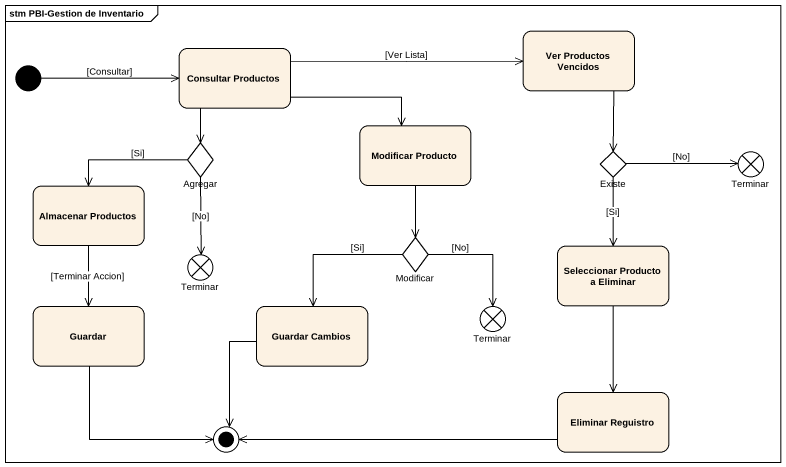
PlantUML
@startuml
mainframe stm PBI-Gestion de Inventario
hide empty description
state "Consultar Productos" as Consultar_Productos
state "Ver Productos Vencidos" as Ver_Productos_Vencidos
state Agregar <<choice>>
state "Modificar Producto" as Modificar_Producto
state Existe <<choice>>
state Terminar <<end>>
state "Almacenar Productos" as Almacenar_Productos
state "Terminar" as Terminar_2 <<end>>
state Modificar <<choice>>
state "Seleccionar Producto a Eliminar" as Seleccionar_Producto_a
state Guardar
state "Guardar Cambios" as Guardar_Cambios
state "Terminar" as Terminar_3 <<end>>
state "Eliminar Reguistro" as Eliminar_Reguistro
[*] -right-> Consultar_Productos : [Consultar]
Consultar_Productos -right-> Ver_Productos_Vencidos : [Ver Lista]
Consultar_Productos --> Agregar
Consultar_Productos -right-> Modificar_Producto
Ver_Productos_Vencidos --> Existe
Agregar -left-> Almacenar_Productos : [Si]
Agregar --> Terminar_2 : [No]
Modificar_Producto --> Modificar
Existe -right-> Terminar : [No]
Existe --> Seleccionar_Producto_a : [Si]
Almacenar_Productos --> Guardar : [Terminar Accion]
Modificar --> Guardar_Cambios : [Si]
Modificar --> Terminar_3 : [No]
Seleccionar_Producto_a --> Eliminar_Reguistro
Guardar --> [*]
Guardar_Cambios --> [*]
Eliminar_Reguistro -left-> [*]
@enduml
